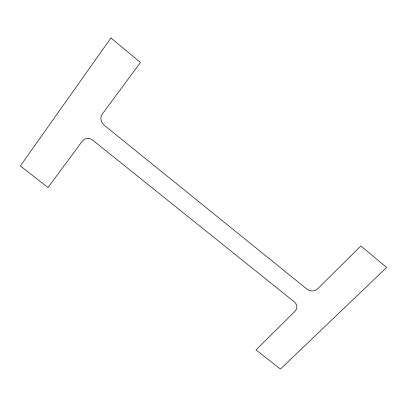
<?xml version="1.0" encoding="UTF-8"?>
<svg xmlns="http://www.w3.org/2000/svg" width="407" height="407" viewBox="0 0 407 407"><rect width="100%" height="100%" fill="white"/><g stroke="black" fill="none" stroke-linecap="round" stroke-linejoin="round"><path stroke-width="0.61" d="M110.963 37.953L20.35 165.924L48.011 187.52L82.3 141.132A7.865 7.224 49.4 0 1 92.786 140.201L294.434 301.958A7.362 6.573 1.7 0 1 295.019 311.258L255.988 349.944L280.454 369.047L386.65 267.465L360.861 245.996L317.735 288.741A7.53 6.782 -2.8 0 1 307.127 289.275L104.055 125.102A8.038 7.479 55 0 1 102.32 114.052L140.435 62.49L110.963 37.953"/></g></svg>
